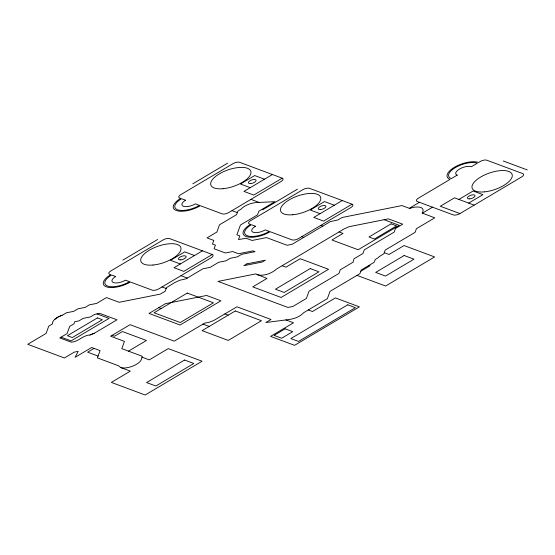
<?xml version="1.0" encoding="UTF-8"?>
<svg xmlns="http://www.w3.org/2000/svg" width="555" height="555" viewBox="0 0 555 555"><rect width="100%" height="100%" fill="white"/><g stroke="black" fill="none" stroke-linecap="round" stroke-linejoin="round"><path stroke-width="0.83" d="M54.751 319.291L55.111 318.993M55.486 318.695L55.882 318.403M56.298 318.112L56.735 317.828M57.186 317.543L57.651 317.273M192.807 183.816L227.592 163.17M122.856 260.128L157.634 239.476M272.401 174.52L243.943 191.413L253.76 195.069L282.217 178.176L239.67 162.324A5.03 2.067 -19.1 0 0 232.989 163.656L180.819 194.625A5.03 2.067 -19.1 0 0 179.591 197.982L180.687 198.392A18.114 7.451 -19.1 0 0 176.275 210.498A18.114 7.451 -19.1 0 0 200.327 205.711L222.146 213.841A5.03 2.067 -19.1 0 0 228.826 212.509L280.997 181.541A5.03 2.067 -19.1 0 0 282.217 178.176M62.618 315.074L66.475 312.784L73.69 311.348L77.957 308.816L85.172 307.38L89.438 304.841L96.653 303.405L106.484 297.577L119.152 302.295L160.263 294.115L165.21 291.174L166.486 287.67L174.436 282.745L179.605 280.31L186.098 278.776L202.95 268.773L210.165 267.337L218.698 262.265L225.913 260.829L230.179 258.297L237.394 256.861L241.661 254.329L255.064 251.658L252.955 250.874L238.532 253.746L232.635 251.554L225.427 252.99L214.112 248.772L215.43 245.143L212.489 244.047L213.807 240.412L207.029 237.887L216.852 232.052L219.502 224.789L236.576 214.653L237.894 211.025L241.064 209.145A12.071 4.967 -19.1 0 1 256.618 202.54L274.933 201.687L258.845 211.24L257.527 214.868L240.447 225.004L236.881 234.807L239.829 235.903L238.504 239.531L246.184 238.268L252.081 240.468L266.504 237.596L287.129 245.275L292.166 244.276L330.315 221.625L337.967 219.933L342.067 217.498L401.959 205.572L409.958 208.555C413.773 206.342 426.663 205.454 422.195 213.113L434.78 217.803L416.416 228.702L415.091 232.337L385.212 250.076L383.894 253.704L379.412 256.542A12.071 4.967 -19.1 0 1 375.319 259.421L374.028 262.404L361.229 270.007L359.904 273.636L330.024 291.375L327.381 298.639L303.613 312.743C300.026 316.711 294.656 318.632 289.488 319.465L265.817 322.531L270.993 319.458L236.957 306.783L213.737 320.492L209.048 322.302L204.524 323.19L174.249 341.152L130.057 324.689L110.611 336.233L124.452 341.394L121.809 348.651L142.267 356.275L141.393 359.356A12.071 4.967 -19.1 0 1 132.874 366.071A12.071 4.967 -19.1 0 1 120.782 367.583L118.569 365.78L97.416 357.899L100.06 350.635L91.644 347.499L75.098 357.316L78.193 351.35L74.231 352.141L64.408 357.968L27.75 344.315L46.114 333.409L48.757 326.146L52.51 323.919L52.482 322.337L54.002 319.992L57.963 317.092L62.389 315.15M262.64 209.832L297.418 189.186M202.443 250.825L173.986 267.718L183.809 271.381L212.267 254.488L169.712 238.636A5.03 2.067 -19.1 0 0 163.031 239.961L110.861 270.93A5.03 2.067 -19.1 0 0 109.64 274.295L110.729 274.704A18.114 7.451 -19.1 0 0 106.317 286.81A18.114 7.451 -19.1 0 0 130.369 282.016L152.188 290.147A5.03 2.067 -19.1 0 0 158.869 288.822L211.039 257.846A5.03 2.067 -19.1 0 0 212.267 254.488M89.972 335.053L94.267 333.291L116.966 319.812L99.713 313.381L94.676 314.387L90.409 316.919L83.195 318.355L78.921 320.894L74.745 321.727L73.975 323.829L69.708 326.361L67.065 333.624L59.815 337.926L71.179 342.164C78.345 342.04 82.889 335.074 90.076 334.998M342.227 200.535L313.769 217.428L323.593 221.084L352.05 204.191L309.496 188.339A5.03 2.067 -19.1 0 0 302.815 189.671L250.645 220.64A5.03 2.067 -19.1 0 0 249.424 224.005L250.513 224.407A18.114 7.451 -19.1 0 0 246.101 236.513A18.114 7.451 -19.1 0 0 270.153 231.726L291.972 239.857A5.03 2.067 -19.1 0 0 298.652 238.525L350.822 207.556A5.03 2.067 -19.1 0 0 352.05 204.191M94.038 348.387L87.648 352.182L98.075 356.074M128.476 351.142L146.43 340.479L122.426 331.536L114.524 336.233L112.124 335.338M409.306 208.312L419.427 202.304M422.397 213.189L432.518 207.181M458.881 199.439L473.11 190.996L482.926 194.652L468.697 203.102M360.771 271.249L370.067 265.734L369.054 265.359M459.928 213.578L521.582 176.976A5.03 2.067 -19.1 0 0 522.81 173.618L486.804 160.201A5.03 2.067 -19.1 0 0 480.124 161.533L478.542 162.469A18.114 7.451 -19.1 0 0 454.496 167.256A18.114 7.451 -19.1 0 0 450.084 179.362L418.47 198.128A5.03 2.067 -19.1 0 0 417.242 201.493L453.248 214.91A5.03 2.067 -19.1 0 0 459.928 213.578L440.288 206.259L454.517 197.816L474.157 205.135M58.136 317.002L58.629 316.738M59.142 316.482L59.663 316.239M90.59 334.741L91.117 334.498M60.19 315.996L60.731 315.774M91.644 334.263L92.185 334.041M61.279 315.552L61.834 315.344M92.734 333.819L93.289 333.617M93.85 333.423L94.267 333.284M503.246 160.978L527.25 169.92M384.109 219.711L399.239 225.351L358.135 249.75L331.952 239.996L343.018 233.426L339.043 231.941M264.499 179.209L254.676 175.553L240.447 183.996L250.27 187.659M334.325 205.225L324.502 201.569L310.273 210.012L320.096 213.675M250.957 199.37L259.15 202.422M320.783 225.385L322.746 226.121M384.261 252.691L389.034 254.468L404.054 245.553L434.607 256.937L385.593 286.033L356.983 275.37M231.983 210.629L237.318 212.62M301.816 236.652L303.779 237.38M282.113 265.734L285.957 267.17L300.186 258.72L328.553 269.293L281.121 297.445L252.754 286.873L266.983 278.43L255.751 273.899L218.046 281.406L287.906 307.435L292.943 306.429L306.429 298.423L309.073 291.16L338.952 273.421L340.277 269.792L353.084 262.189L354 258.796L362.942 253.489L364.267 249.861L394.147 232.122L395.465 228.494L402.715 224.185L388.41 218.857L349.012 226.704L344.253 228.847L276.487 269.078C271.339 273.546 263.833 276.397 257.048 274.718M194.541 255.522L184.718 251.859L170.489 260.309L180.313 263.965M308.302 309.961L312.479 311.522L335.4 297.91L359.404 306.853L294.587 345.335L270.583 336.385L293.505 322.781L285.86 319.93M180.999 275.682L187.333 278.041M162.032 286.942L166.188 288.489M224.886 313.957L228.167 315.178M158.779 307.643L161.179 308.538M202.95 324.113L209.193 326.437M97.049 313.915L109.037 318.383L71.096 340.902L61.085 337.176M142.011 357.17L149.281 359.883L168.255 348.616L202.075 361.222L145.16 395.007L111.34 382.402L130.314 371.142L120.324 367.41M201.493 312.333L180.125 325.015L149.031 313.429L165.494 303.654L206.606 295.468L220.911 300.803L201.493 312.333M97.451 317.883L67.412 335.713L72.323 337.544L102.356 319.708L97.451 317.883M187.264 293.054L154.061 312.763L180.25 322.517L213.446 302.808L187.264 293.054M246.899 263.868L243.846 265.678L262.286 262.009L265.332 260.198L246.899 263.868M457.202 175.137L451.354 178.613A16.504 6.792 -19.1 0 1 455.371 167.582A16.504 6.792 -19.1 0 1 477.279 163.219L471.431 166.694A9.053 3.725 -19.1 0 0 459.408 169.088A9.053 3.725 -19.1 0 0 457.202 175.137M235.278 310.953L202.082 330.662L228.265 340.416L261.467 320.714L235.278 310.953M310.224 268.571L275.447 289.217L284.174 292.471L318.958 271.825L310.224 268.571M391.115 223.852L368.985 236.992L374.438 239.025L396.568 225.885L391.115 223.852M184.544 360.035L146.596 382.555L155.872 386.009L193.813 363.49L184.544 360.035M404.144 255.515L375.686 272.408L385.503 276.071L413.961 259.178L404.144 255.515M285.11 328.817L274.045 335.387L281.683 338.231L292.749 331.661L285.11 328.817M347.756 304.806L290.848 338.592L298.479 341.436L355.394 307.65L347.756 304.806M185.592 200.223L181.561 198.718A16.504 6.792 -19.1 0 0 177.538 209.748A16.504 6.792 -19.1 0 0 199.453 205.385L195.416 203.879A9.053 3.725 -19.1 0 1 183.393 206.273A9.053 3.725 -19.1 0 1 185.592 200.223M255.425 226.239L251.387 224.733A16.504 6.792 -19.1 0 0 247.37 235.764A16.504 6.792 -19.1 0 0 269.279 231.4L265.241 229.895A9.053 3.725 -19.1 0 1 253.219 232.288A9.053 3.725 -19.1 0 1 255.425 226.239M115.641 276.529L111.604 275.03A16.504 6.792 -19.1 0 0 107.587 286.054A16.504 6.792 -19.1 0 0 129.495 281.697L125.458 280.192A9.053 3.725 -19.1 0 1 113.435 282.585A9.053 3.725 -19.1 0 1 115.641 276.529M250.721 183.545A4.024 1.658 -19.1 0 0 256.07 180.25A4.024 1.658 -19.1 0 0 249.972 180.77A4.024 1.658 -19.1 0 0 250.721 183.545M222.971 188.721A21.132 8.693 -19.1 0 0 250.832 171.349A21.132 8.693 -19.1 0 0 218.649 174.284A21.132 8.693 -19.1 0 0 222.971 188.721M180.763 259.858A4.024 1.658 -19.1 0 0 186.112 256.563A4.024 1.658 -19.1 0 0 180.014 257.083A4.024 1.658 -19.1 0 0 180.763 259.858M153.02 265.033A21.132 8.693 -19.1 0 0 180.875 247.662A21.132 8.693 -19.1 0 0 148.691 250.596A21.132 8.693 -19.1 0 0 153.02 265.033M320.547 209.561A4.024 1.658 -19.1 0 0 325.896 206.266A4.024 1.658 -19.1 0 0 319.798 206.786A4.024 1.658 -19.1 0 0 320.547 209.561M292.804 214.743A21.132 8.693 -19.1 0 0 320.658 197.365A21.132 8.693 -19.1 0 0 288.475 200.3A21.132 8.693 -19.1 0 0 292.804 214.743M469.69 198.884A4.024 1.658 -19.1 0 0 475.038 195.589A4.024 1.658 -19.1 0 0 468.933 196.109A4.024 1.658 -19.1 0 0 469.69 198.884M484.293 191.884A21.132 8.693 -19.1 0 0 512.147 174.513A21.132 8.693 -19.1 0 0 479.964 177.447A21.132 8.693 -19.1 0 0 484.293 191.884"/></g></svg>
